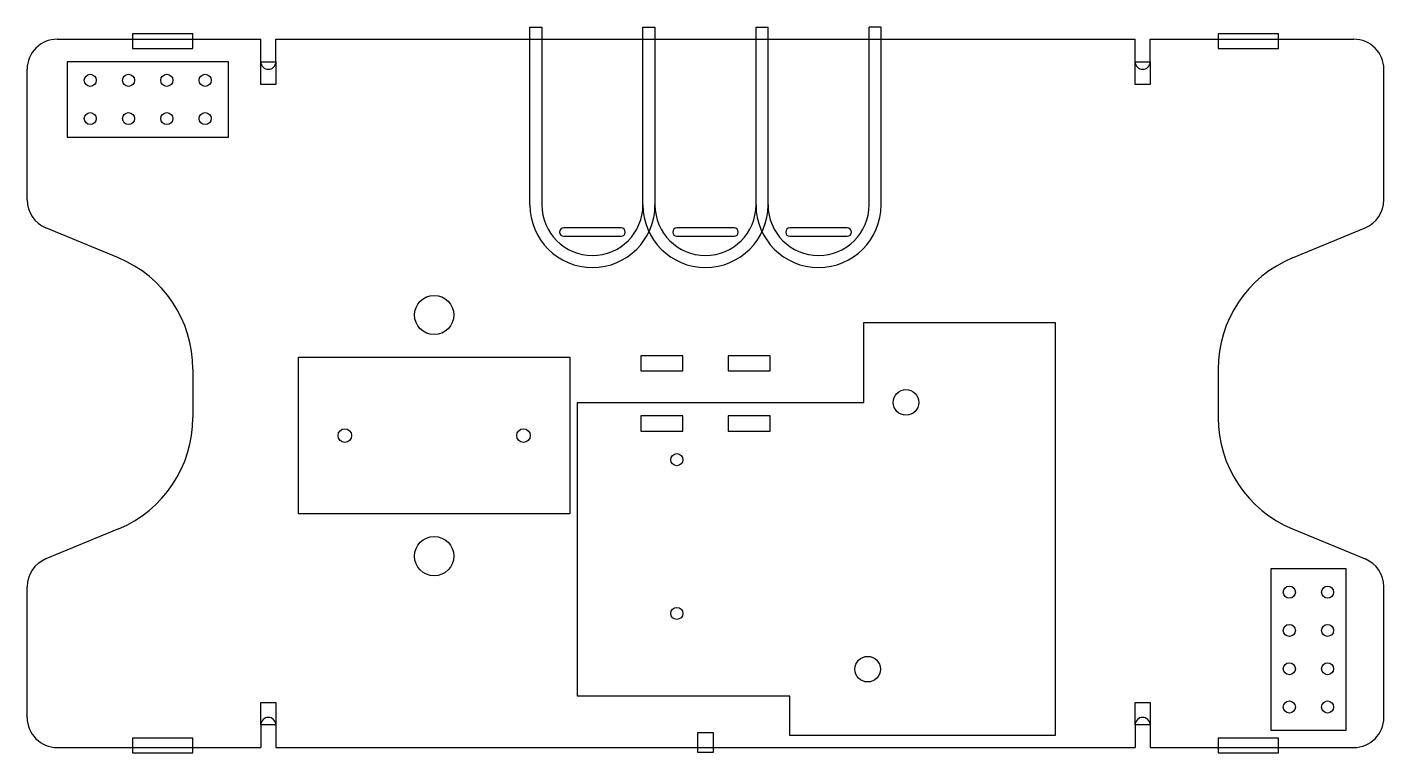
# Model space of a CAD drawing. Header units: millimetres. Extents: x -45 to 45, y -23.9 to 24.3.
import ezdxf

# ---------------------------------------------------------------- set-up
doc = ezdxf.new("R2010")
doc.units = ezdxf.units.MM

msp = doc.modelspace()

# ---------------------------------------------------------------- linework, layer by layer
at = {"color": 7, "linetype": 'Continuous', "lineweight": 25}
for p, q in [((-43, 23.5), (-29.5, 23.5)), ((-29.5, 22), (-29.5, 23.5)), ((-28.5, 22), (-28.5, 23.5)), ((-28.5, 23.5), (28.5, 23.5)), ((28.5, 22), (28.5, 23.5)), ((29.5, 22), (29.5, 23.5)), ((29.5, 23.5), (43, 23.5)), ((-45, 12.836), (-45, 21.5)), ((45, 12.836), (45, 21.5)), ((-38.939, 8.989), (-43.765, 10.989)), ((-5.6, 10.975), (-9.4, 10.975)), ((1.9, 10.975), (-1.9, 10.975)), ((9.4, 10.975), (5.6, 10.975)), ((38.939, 8.989), (43.765, 10.989)), ((-9.4, 10.425), (-5.6, 10.425)), ((-1.9, 10.425), (1.9, 10.425)), ((5.6, 10.425), (9.4, 10.425)), ((-34, 1.598), (-34, -1.598)), ((34, 1.598), (34, -1.598)), ((-38.939, -8.989), (-43.765, -10.989)), ((38.939, -8.989), (43.765, -10.989)), ((-45, -21.5), (-45, -12.836)), ((45, -21.5), (45, -12.836)), ((-29.5, -22), (-29.5, -23.5)), ((-28.5, -22), (-28.5, -23.5)), ((28.5, -22), (28.5, -23.5)), ((29.5, -22), (29.5, -23.5)), ((-43, -23.5), (-29.5, -23.5)), ((-28.5, -23.5), (28.5, -23.5)), ((29.5, -23.5), (43, -23.5))]:
    msp.add_line(p, q, dxfattribs=at)
at = {"color": 7, "linetype": 'Continuous'}
for p, q in [((-38, 23.853), (-38, 22.886)), ((-34, 23.853), (-38, 23.853)), ((-34, 22.886), (-34, 23.853)), ((-11.65, 24.3), (-10.85, 24.3)), ((-11.65, 12.5), (-11.65, 24.3)), ((-10.85, 24.3), (-10.85, 12.5)), ((-4.15, 24.3), (-3.35, 24.3)), ((-4.15, 12.5), (-4.15, 24.3)), ((-3.35, 24.3), (-3.35, 12.5)), ((3.35, 24.3), (4.15, 24.3)), ((3.35, 12.5), (3.35, 24.3)), ((3.35, 12.5), (3.35, 24.3)), ((4.15, 12.5), (4.15, 24.3)), ((4.15, 12.5), (4.15, 24.3)), ((11.65, 24.3), (10.85, 24.3)), ((10.85, 12.5), (10.85, 24.3)), ((11.65, 12.5), (11.65, 24.3)), ((34, 23.853), (34, 22.886)), ((38, 23.853), (34, 23.853)), ((38, 22.886), (38, 23.853)), ((-38, 22.886), (-34, 22.886)), ((34, 22.886), (38, 22.886)), ((-31.65, 22), (-42.35, 22)), ((-42.35, 22), (-42.35, 17)), ((-31.65, 17), (-31.65, 22)), ((-29.5, 22), (-28.5, 22)), ((-29.5, 20.5), (-29.5, 22)), ((-28.5, 22), (-28.5, 20.5)), ((28.5, 22), (29.5, 22)), ((28.5, 20.5), (28.5, 22)), ((29.5, 22), (29.5, 20.5)), ((-28.5, 20.5), (-29.5, 20.5)), ((29.5, 20.5), (28.5, 20.5)), ((-42.35, 17), (-31.65, 17)), ((10.5, -0.6), (10.5, 4.7)), ((10.5, 4.7), (23.2, 4.7)), ((23.2, 4.7), (23.2, -22.7)), ((-27, 2.4), (-9, 2.4)), ((-27, -8), (-27, 2.4)), ((-9, 2.4), (-9, -8)), ((-4.3, 2.5), (-4.3, 1.5)), ((-1.5, 2.5), (-4.3, 2.5)), ((-1.5, 1.5), (-1.5, 2.5)), ((4.3, 2.5), (1.5, 2.5)), ((1.5, 2.5), (1.5, 1.5)), ((4.3, 1.5), (4.3, 2.5)), ((-4.3, 1.5), (-1.5, 1.5)), ((1.5, 1.5), (4.3, 1.5)), ((-8.5, -20.1), (-8.5, -0.6)), ((-8.5, -0.6), (10.5, -0.6)), ((-4.3, -1.5), (-4.3, -2.5)), ((-1.5, -1.5), (-4.3, -1.5)), ((-1.5, -2.5), (-1.5, -1.5)), ((4.3, -1.5), (1.5, -1.5)), ((1.5, -1.5), (1.5, -2.5)), ((4.3, -2.5), (4.3, -1.5)), ((-4.3, -2.5), (-1.5, -2.5)), ((1.5, -2.5), (4.3, -2.5)), ((-9, -8), (-27, -8)), ((37.5, -11.65), (37.5, -22.35)), ((42.5, -11.65), (37.5, -11.65)), ((42.5, -22.35), (42.5, -11.65)), ((-29.5, -20.5), (-28.5, -20.5)), ((-29.5, -22), (-29.5, -20.5)), ((-28.5, -20.5), (-28.5, -22)), ((5.6, -20.1), (-8.5, -20.1)), ((5.6, -22.7), (5.6, -20.1)), ((28.5, -22), (28.5, -20.5)), ((28.5, -20.5), (29.5, -20.5)), ((29.5, -20.5), (29.5, -22)), ((-28.5, -22), (-29.5, -22)), ((-0.5, -22.5), (0.5, -22.5)), ((-0.5, -23.825), (-0.5, -22.5)), ((0.5, -22.5), (0.5, -23.825)), ((29.5, -22), (28.5, -22)), ((37.5, -22.35), (42.5, -22.35)), ((-34, -22.886), (-38, -22.886)), ((-38, -22.886), (-38, -23.853)), ((-34, -23.853), (-34, -22.886)), ((23.2, -22.7), (5.6, -22.7)), ((38, -22.886), (34, -22.886)), ((34, -22.886), (34, -23.853)), ((38, -23.853), (38, -22.886)), ((-38, -23.853), (-34, -23.853)), ((0.5, -23.825), (-0.5, -23.825)), ((34, -23.853), (38, -23.853))]:
    msp.add_line(p, q, dxfattribs=at)
at = {"color": 7, "linetype": 'Continuous', "lineweight": 25}
for centre, radius in [((-40.81, 20.77), 0.4), ((-38.27, 20.77), 0.4), ((-35.73, 20.77), 0.4), ((-33.19, 20.77), 0.4), ((-40.81, 18.23), 0.4), ((-38.27, 18.23), 0.4), ((-35.73, 18.23), 0.4), ((-33.19, 18.23), 0.4), ((-18, 5.2), 1.3), ((13.3, -0.6), 0.85), ((-23.925, -2.8), 0.45), ((-12.075, -2.8), 0.45), ((-1.9, -4.4), 0.4), ((-18, -10.8), 1.3), ((38.73, -13.19), 0.4), ((41.27, -13.19), 0.4), ((-1.9, -14.6), 0.4), ((38.73, -15.73), 0.4), ((41.27, -15.73), 0.4), ((10.76, -18.3), 0.85), ((38.73, -18.27), 0.4), ((41.27, -18.27), 0.4), ((38.73, -20.81), 0.4), ((41.27, -20.81), 0.4)]:
    msp.add_circle(centre, radius, dxfattribs=at)
for centre, radius, start, end in [((-43, 21.5), 2, 90, 180), ((43, 21.5), 2, 0, 90), ((-29, 22), 0.5, 180, 0), ((29, 22), 0.5, 180, 0), ((-43, 12.836), 2, 180, 247.5), ((43, 12.836), 2, 292.5, 0), ((-9.4, 10.7), 0.275, 90, 270), ((-5.6, 10.7), 0.275, 270, 90), ((-1.9, 10.7), 0.275, 90, 270), ((1.9, 10.7), 0.275, 270, 90), ((5.6, 10.7), 0.275, 90, 270), ((9.4, 10.7), 0.275, 270, 90), ((-42, 1.598), 8, 0, 67.5), ((42, 1.598), 8, 112.5, 180), ((-42, -1.598), 8, 292.5, 0), ((42, -1.598), 8, 180, 247.5), ((-43, -12.836), 2, 112.5, 180), ((43, -12.836), 2, 0, 67.5), ((-43, -21.5), 2, 180, 270), ((-29, -22), 0.5, 0, 180), ((29, -22), 0.5, 0, 180), ((43, -21.5), 2, 270, 0)]:
    msp.add_arc(centre, radius, start, end, dxfattribs=at)
at = {"color": 7, "linetype": 'Continuous'}
for centre, radius in [((-7.5, 12.5), 4.15), ((-7.5, 12.5), 3.35), ((0, 12.5), 4.15), ((0, 12.5), 3.35), ((7.5, 12.5), 4.15), ((7.5, 12.5), 3.35)]:
    msp.add_arc(centre, radius, 180, 0, dxfattribs=at)

doc.saveas('drawing.dxf')
